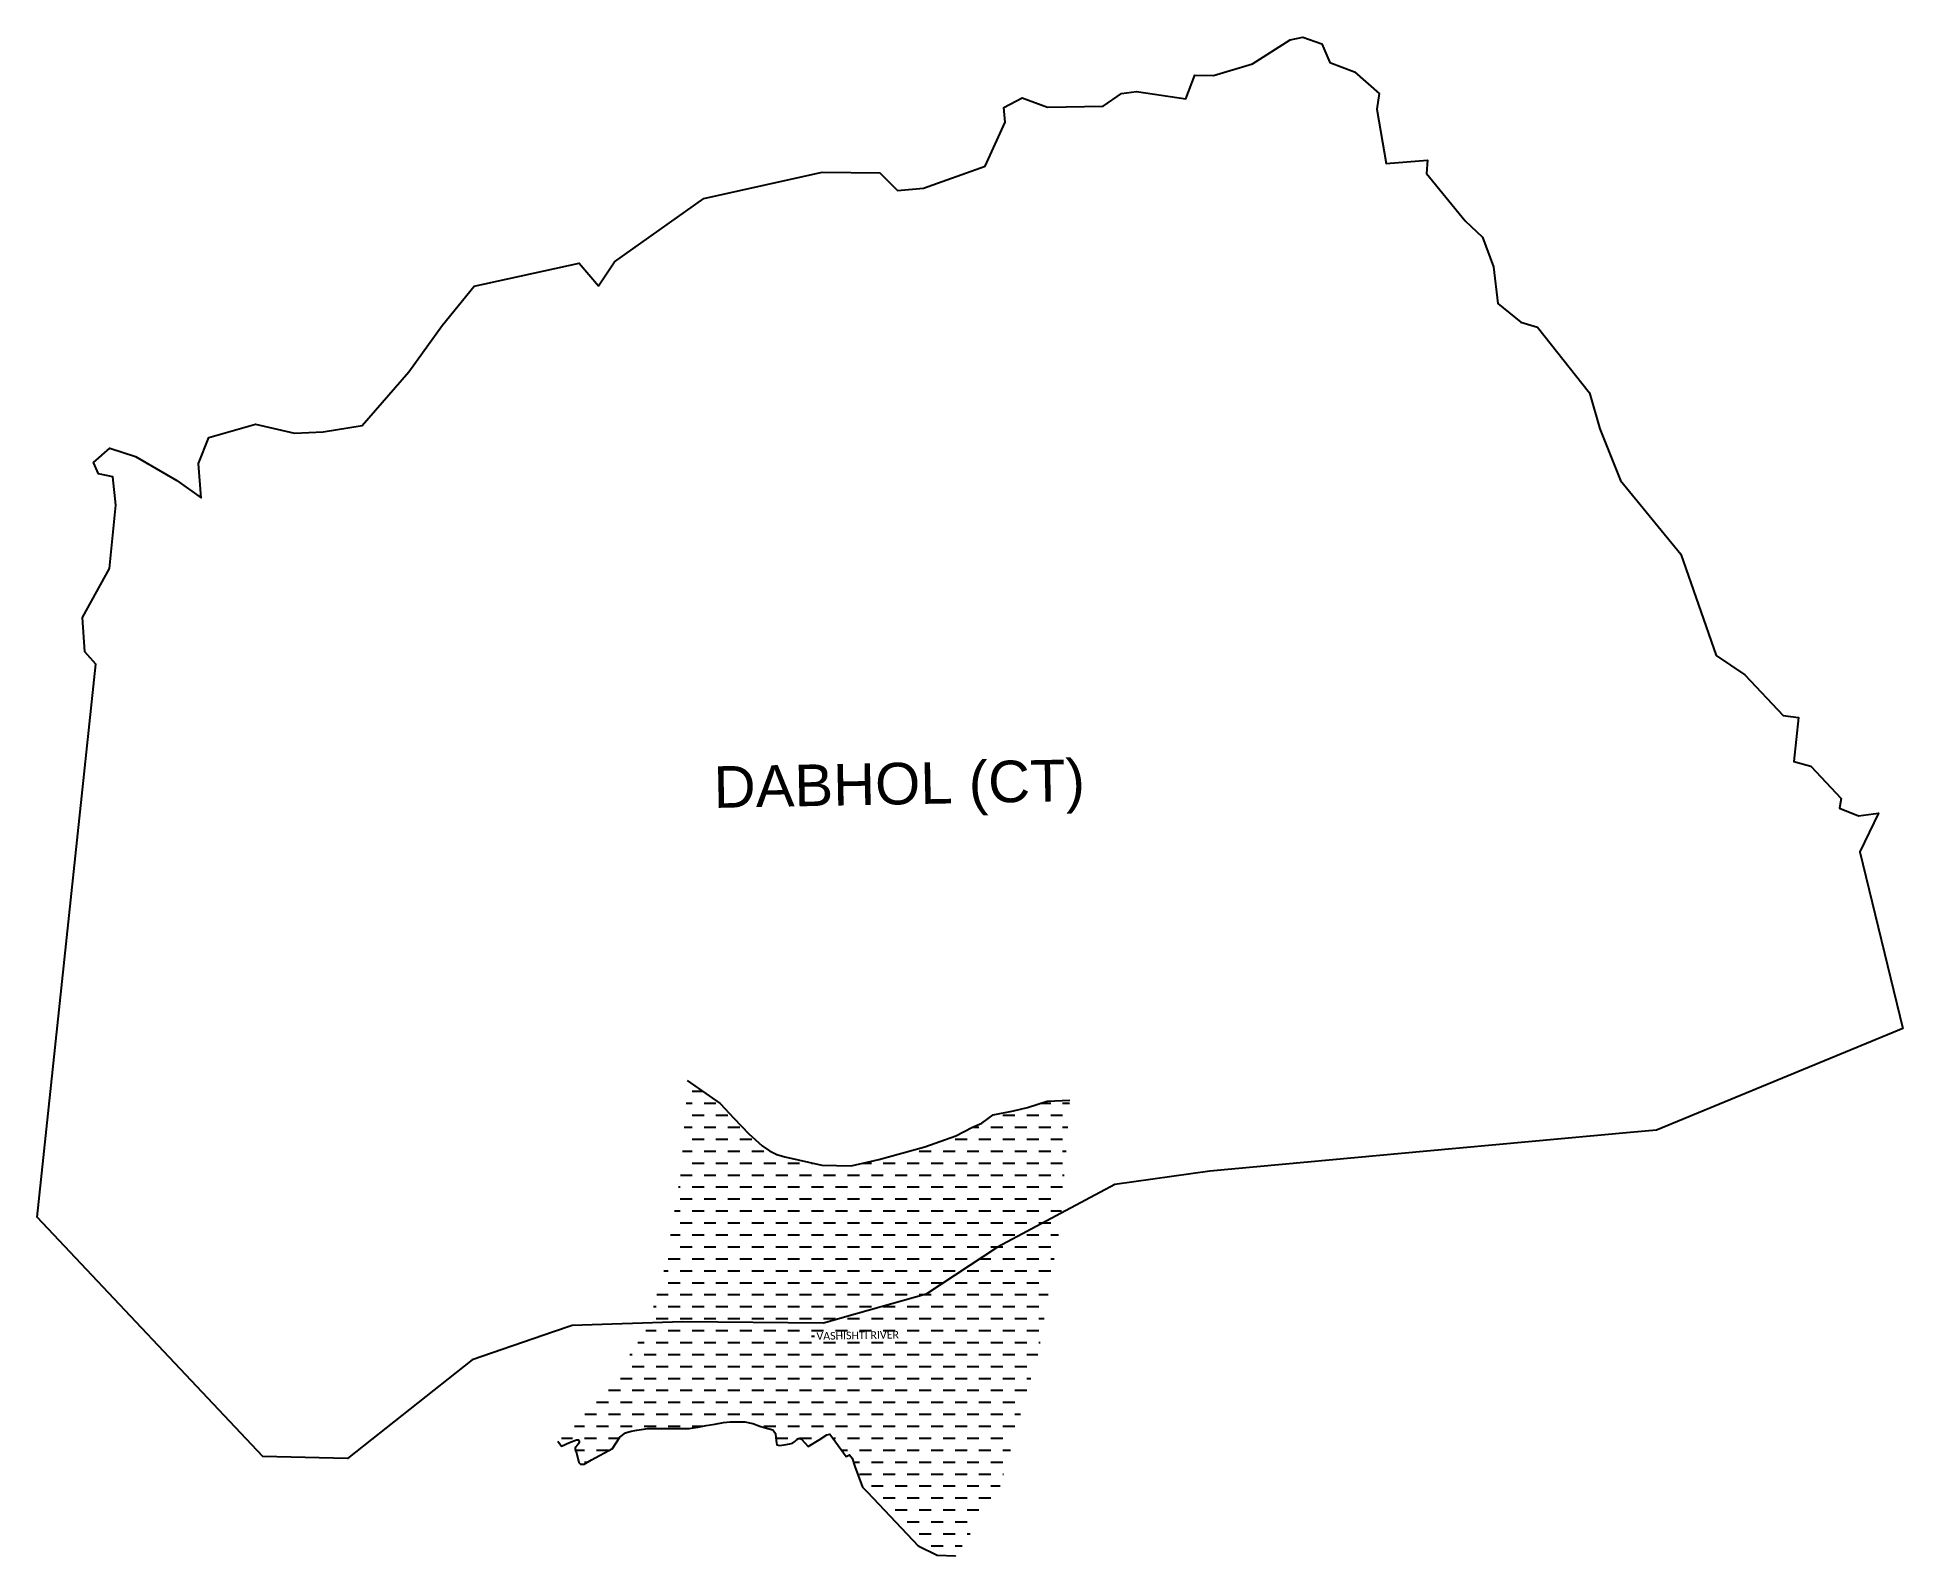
# Model space of a CAD drawing. Header units: metres. Extents: x 303788 to 308665, y 1943974 to 1947942.
import ezdxf

# ---------------------------------------------------------------- set-up
doc = ezdxf.new("R2010")
doc.units = ezdxf.units.M
doc.header["$MEASUREMENT"] = 0
for name, color, linetype in [('ARROW', 7, 'Continuous'), ('RIVER', 4, 'Continuous'), ('RIVER TEXT', 7, 'Continuous'), ('village', 3, 'Continuous'), ('VILLAGE NAME', 250, 'Continuous')]:
    doc.layers.add(name, color=color, linetype=linetype)
doc.styles.get("Standard").update_dxf_attribs({"font": 'simplex.shx'})
doc.dimstyles.get("Standard").update_dxf_attribs({"dimtxt": 0.18, "dimasz": 0.18, "dimexe": 0.18, "dimexo": 0.0625, "dimgap": 0.09, "dimtad": 0, "dimtih": 1, "dimtoh": 1, "dimdec": 4, "dimzin": 0, "dimdsep": 46, "dimtxsty": 'Standard', "dimcen": 0.09, "dimadec": 0, "dimazin": 0, "dimtfac": 1, "dimtdec": 4, "dimtofl": 0, "dimtmove": 0, "dimatfit": 3, "dimfxl": 1, "dimtolj": 1, "dimtzin": 0, "dimarcsym": 0})

msp = doc.modelspace()

# ---------------------------------------------------------------- hatches: boundary and pattern name
at = {"layer": 'RIVER'}
h = msp.add_hatch(dxfattribs=at)
h.set_pattern_fill('DASH', color=256, scale=250)
h.paths.add_polyline_path([(306464.5, 1944853.5), (306487.6, 1945164.2), (306427.9, 1945161.9), (306377, 1945144.9), (306340, 1945136.2), (306287.4, 1945125.7), (306257.8, 1945104.1), (306233.1, 1945094.1), (306189.5, 1945071.1), (306108.5, 1945042.8), (305988, 1945009.6), (305915.7, 1944992.5), (305839.6, 1944994.8), (305742.9, 1945016), (305721.4, 1945022.8), (305702.3, 1945031.9), (305683.7, 1945045.2), (305648.5, 1945076.7), (305608.9, 1945117.2), (305573.3, 1945155.6), (305488.6, 1945214.9), (305470.7, 1944974.2), (305429.6, 1944731.1), (305383.1, 1944568.4), (305281.1, 1944416.4), (305190.1, 1944309.4), (305149.3, 1944273.3), (305159.1, 1944260.7), (305180, 1944269.5), (305197.7, 1944276.5), (305203.4, 1944276.5), (305205, 1944274.4), (305205, 1944269.3), (305203.5, 1944266.3), (305199.1, 1944261.3), (305195.7, 1944257.7), (305194.7, 1944254.7), (305194.7, 1944251.1), (305196.9, 1944246.3), (305204.2, 1944217.8), (305208, 1944213.2), (305217.8, 1944213.2), (305237.3, 1944224.7), (305292, 1944254.6), (305311.6, 1944283.7), (305326.1, 1944294.8), (305341.2, 1944299.3), (305355.7, 1944302.2), (305384.4, 1944306.7), (305428.9, 1944306.7), (305464.6, 1944306.7), (305492.3, 1944306.7), (305515.4, 1944310.2), (305536.9, 1944314.3), (305559.8, 1944317.4), (305582.2, 1944321.9), (305599.6, 1944323.5), (305614.2, 1944323.5), (305638.4, 1944323.5), (305658.7, 1944319.4), (305676.8, 1944312.8), (305688.7, 1944308.8), (305711, 1944302.6), (305714.1, 1944299.6), (305717.8, 1944293.5), (305719.3, 1944281.9), (305720.8, 1944268.8), (305722, 1944264.2), (305728.4, 1944261.7), (305740.7, 1944263.4), (305755.3, 1944266.2), (305762.9, 1944268.5), (305768.4, 1944272.7), (305776.8, 1944280), (305781.2, 1944280.6), (305785.3, 1944279.3), (305803.9, 1944259.7), (305832.2, 1944277.1), (305852.3, 1944290.3), (305860.2, 1944291.3), (305867.6, 1944280.8), (305903, 1944233.6), (305911.8, 1944237.8), (305918.4, 1944228.8), (305925.2, 1944207.5), (305945.8, 1944153.2), (305958.3, 1944140.4), (306090.8, 1943999.9), (306140.6, 1943975.9), (306188.6, 1943974.1), (306301.2, 1944142), (306406.3, 1944509.5)])
h.paths.add_polyline_path([(305819.7, 1944524.3), (306047.8, 1944528.2), (306047, 1944576.7), (305818.9, 1944572.7)], flags=24)

# ---------------------------------------------------------------- linework, layer by layer
at = {"layer": 'RIVER', "color": 4}
for points in [[(305487.5, 1945215.6), (305573.3, 1945155.6), (305608.9, 1945117.2), (305648.5, 1945076.7), (305683.7, 1945045.2), (305702.3, 1945031.9), (305721.4, 1945022.8), (305742.9, 1945016), (305839.6, 1944994.8), (305915.7, 1944992.5), (305988, 1945009.6), (306108.5, 1945042.8), (306189.5, 1945071.1), (306233.1, 1945094.1), (306257.8, 1945104.1), (306287.4, 1945125.7), (306340, 1945136.2), (306377, 1945144.9), (306427.9, 1945161.9), (306487.6, 1945164.2)], [(305149.1, 1944273.5), (305159.1, 1944260.7), (305180, 1944269.5), (305197.7, 1944276.5), (305203.4, 1944276.5), (305205, 1944274.4), (305205, 1944269.3), (305203.5, 1944266.3), (305199.1, 1944261.3), (305195.7, 1944257.7), (305194.7, 1944254.7), (305194.7, 1944251.1), (305196.9, 1944246.3), (305204.2, 1944217.8), (305208, 1944213.2), (305217.8, 1944213.2), (305237.3, 1944224.7), (305292, 1944254.6), (305311.6, 1944283.7), (305326.1, 1944294.8), (305341.2, 1944299.3), (305355.7, 1944302.2), (305384.4, 1944306.7), (305428.9, 1944306.7), (305464.6, 1944306.7), (305492.3, 1944306.7), (305515.4, 1944310.2), (305536.9, 1944314.3), (305559.8, 1944317.4), (305582.2, 1944321.9), (305599.6, 1944323.5), (305614.2, 1944323.5), (305638.4, 1944323.5), (305658.7, 1944319.4), (305676.8, 1944312.8), (305688.7, 1944308.8), (305711, 1944302.6), (305714.1, 1944299.6), (305717.8, 1944293.5), (305719.3, 1944281.9), (305720.8, 1944268.8), (305722, 1944264.2), (305728.4, 1944261.7), (305740.7, 1944263.4), (305755.3, 1944266.2), (305762.9, 1944268.5), (305768.4, 1944272.7), (305774.3, 1944277.9), (305778.2, 1944280.2), (305780.3, 1944280.5), (305782.4, 1944280.2), (305783.7, 1944279.8), (305785, 1944279.2), (305786, 1944278.6), (305803.9, 1944259.7), (305832.2, 1944277.1), (305832.2, 1944277.1), (305832.2, 1944277.1), (305832.2, 1944277.1), (305852.3, 1944290.3), (305852.3, 1944290.3), (305860.2, 1944291.3), (305860.2, 1944291.3), (305860.2, 1944291.3), (305867.6, 1944280.8), (305903, 1944233.6), (305911.8, 1944237.8), (305918.4, 1944228.8), (305925.2, 1944207.5), (305945.8, 1944153.2), (305958.3, 1944140.4), (306090.8, 1943999.9), (306140.6, 1943975.9), (306188.8, 1943974.1), (306188.8, 1943974.1)]]:
    msp.add_lwpolyline(points, dxfattribs=at)
at = {"layer": 'village', "color": 3, "true_color": 0x00ff00}
msp.add_polyline3d([(308664.8, 1945351.3, 0), (308474.9, 1945273, 0), (308021.2, 1945085.8, 0), (307952.2, 1945079.5, 0), (307420.6, 1945030.9, 0), (306853.6, 1944979, 0), (306605.6, 1944944, 0), (306298.4, 1944780.2, 0), (306111.6, 1944657.7, 0), (305932.2, 1944606.7, 0), (305843.9, 1944581.6, 0), (305474.9, 1944585, 0), (305186.4, 1944575.7, 0), (305138.1, 1944559.2, 0), (304925.5, 1944486.2, 0), (304599, 1944228.3, 0), (304377.7, 1944233.1, 0), (303788.4, 1944858.7, 0), (303941.7, 1946304.1, 0), (303912.7, 1946336.3, 0), (303906.1, 1946425.6, 0), (303976.7, 1946553.6, 0), (303993.9, 1946719.2, 0), (303985.5, 1946792.9, 0), (303948.2, 1946801.3, 0), (303935, 1946830.7, 0), (303978.3, 1946868.1, 0), (304045.2, 1946846.1, 0), (304153, 1946783.5, 0), (304216.8, 1946738.1, 0), (304209.8, 1946828.1, 0), (304236.7, 1946896.4, 0), (304359.1, 1946930.9, 0), (304460.3, 1946907.4, 0), (304535.8, 1946910.8, 0), (304637.6, 1946927.8, 0), (304759.7, 1947067.2, 0), (304846.8, 1947188.6, 0), (304930.7, 1947291.5, 0), (305205, 1947351.4, 0), (305255.7, 1947292.6, 0), (305297.4, 1947354.8, 0), (305530.7, 1947520.9, 0), (305840.2, 1947589.6, 0), (305990.5, 1947587.7, 0), (306036.8, 1947541.1, 0), (306105.4, 1947547.6, 0), (306266.3, 1947605.2, 0), (306318.3, 1947720.3, 0), (306314.8, 1947758.2, 0), (306362.8, 1947783.5, 0), (306428.8, 1947759.2, 0), (306574.7, 1947762, 0), (306622.3, 1947794.7, 0), (306661.9, 1947800.2, 0), (306790.6, 1947780.8, 0), (306814.5, 1947842.9, 0), (306863.1, 1947841.7, 0), (306964.7, 1947872.7, 0), (307063.5, 1947935.4, 0), (307096.4, 1947941.7, 0), (307146.5, 1947924.9, 0), (307167.5, 1947875.9, 0), (307232.1, 1947851.7, 0), (307296.1, 1947795.1, 0), (307290.4, 1947754.2, 0), (307314.7, 1947612.3, 0), (307422.9, 1947620.9, 0), (307419.9, 1947586.2, 0), (307521.4, 1947462.4, 0), (307566, 1947419.7, 0), (307595.3, 1947341.8, 0), (307606.8, 1947245.9, 0), (307666.5, 1947197.6, 0), (307709.9, 1947184.1, 0), (307845.9, 1947012.9, 0), (307872.8, 1946918.6, 0), (307926.9, 1946783.4, 0), (308084.5, 1946591.3, 0), (308177.6, 1946326.5, 0), (308252.3, 1946275.7, 0), (308352.2, 1946170, 0), (308392.3, 1946164.2, 0), (308380.7, 1946049.6, 0), (308424.5, 1946037.1, 0), (308503.8, 1945952.6, 0), (308499.4, 1945927.3, 0), (308549.3, 1945907, 0), (308601.5, 1945914.5, 0), (308552.6, 1945813.1, 0)], close=True, dxfattribs=at)

# ---------------------------------------------------------------- texts
at = {"layer": 'RIVER TEXT', "insert": (305770, 1944557.1), "char_height": 20, "attachment_point": 1, "rotation": 0.9867}
msp.add_mtext_dynamic_manual_height_columns('\\pxqc;{\\fCalibri|b0|i0|c0|p34;VASHISHTI RIVER }', width=325.832, gutter_width=1, heights=[0], dxfattribs=at)
at = {"layer": 'VILLAGE NAME', "insert": (305555.4, 1946036.7), "char_height": 108.748, "attachment_point": 1, "rotation": 1.1028}
msp.add_mtext_dynamic_manual_height_columns('{\\fArial|b0|i0|c0|p34;DABHOL (CT)}', width=1571.314, gutter_width=543.7, heights=[0], dxfattribs=at)

# ---------------------------------------------------------------- leaders
at = {"layer": 'ARROW'}
msp.add_leader([(305811.9, 1944547.4), (305819.8, 1944547.6)], dimstyle='Standard', override={"dimasz": 3, "dimgap": 0.09, "dimtad": 0}, dxfattribs=at)

doc.saveas('drawing.dxf')
